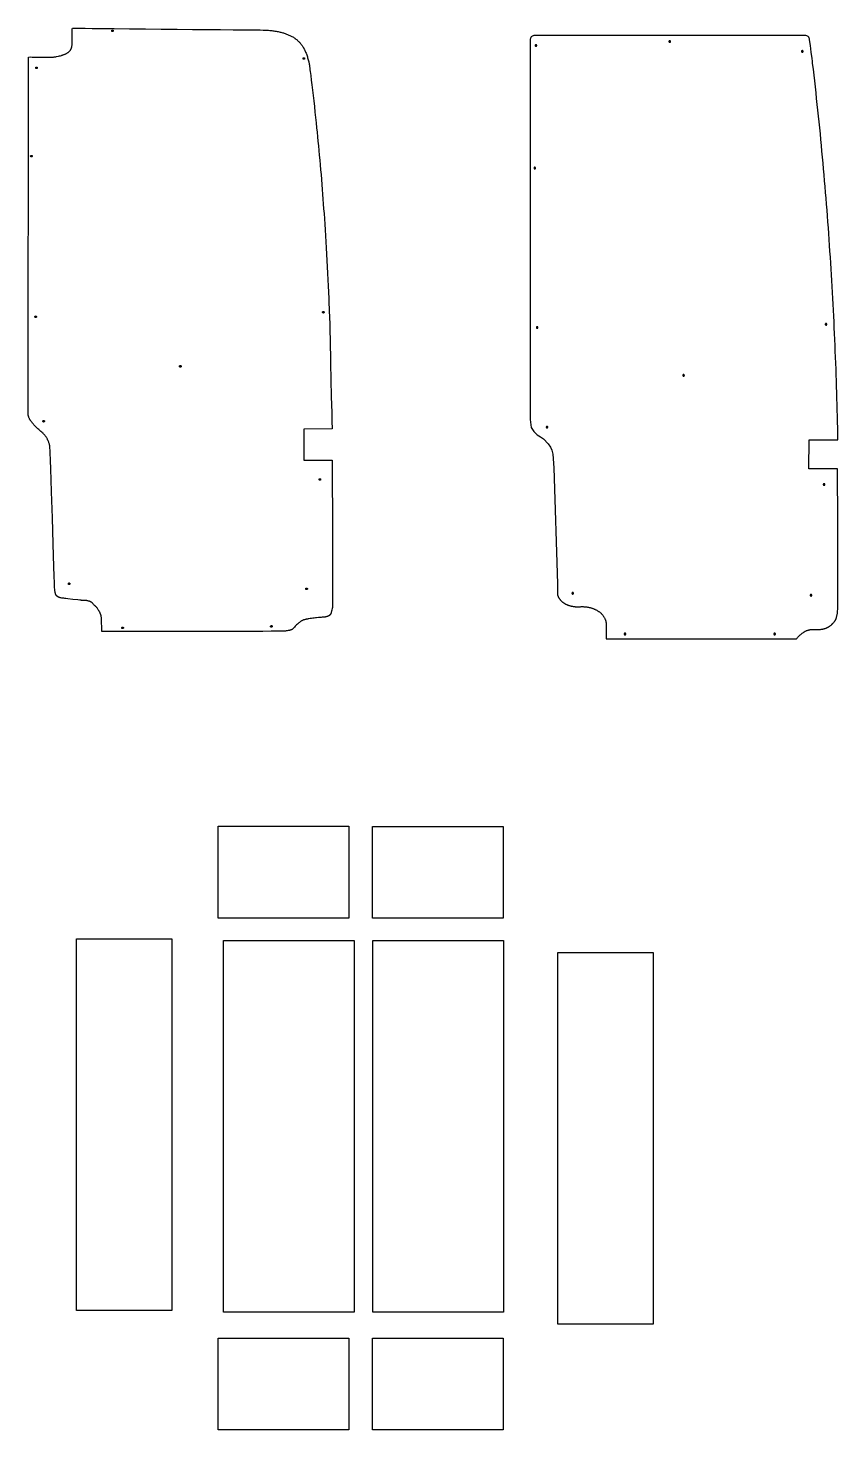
# Model space of a CAD drawing. Extents: x 0 to 5593, y -8541 to 1390.
# Drawn here: x 60 to 2106, y -4698 to -1154 of the extents above; entities that cross this region are included whole.
import ezdxf

# ---------------------------------------------------------------- set-up
doc = ezdxf.new("R2010")
doc.units = 0
doc.layers.add('Default Layer', color=1, linetype='CONTINUOUS')

msp = doc.modelspace()

# ---------------------------------------------------------------- linework, layer by layer
at = {"layer": 'Default Layer'}
for points in [[(60.8, -1227), (65.6, -1226.9), (70.5, -1227), (75.6, -1227), (80.7, -1227.1), (90.9, -1227.3), (96, -1227.4), (100.9, -1227.5), (105.7, -1227.5), (110.4, -1227.5), (112.6, -1227.5), (114.8, -1227.5), (116.9, -1227.4), (118.9, -1227.3), (120.8, -1227.3), (122.7, -1227.1), (124.5, -1227), (126.2, -1226.9), (127.7, -1226.7), (129.2, -1226.5), (130.6, -1226.2), (131.9, -1226), (136.7, -1224.8), (139.3, -1224.2), (141.8, -1223.6), (144.3, -1222.9), (145.5, -1222.6), (146.8, -1222.2), (148, -1221.8), (149.2, -1221.4), (150.5, -1220.9), (151.7, -1220.5), (152.9, -1220), (154, -1219.5), (155.2, -1219), (156.3, -1218.4), (157.4, -1217.8), (158.5, -1217.2), (159.5, -1216.5), (160.6, -1215.9), (161.5, -1215.2), (162.5, -1214.4), (163.4, -1213.6), (164.3, -1212.8), (165.2, -1211.9), (166, -1211), (166.3, -1210.5), (166.7, -1210.1), (167.1, -1209.6), (167.4, -1209.1), (167.8, -1208.5), (168.1, -1208), (168.4, -1207.5), (168.7, -1206.9), (169, -1206.3), (169.2, -1205.7), (169.5, -1205), (169.7, -1204.4), (169.9, -1203.7), (170.1, -1203), (170.3, -1202.3), (170.5, -1201.6), (170.8, -1200.1), (171.1, -1198.6), (171.3, -1197), (171.5, -1195.4), (171.6, -1193.7), (171.8, -1192), (171.8, -1190.2), (171.9, -1188.4), (171.9, -1186.6), (171.9, -1184.7), (171.9, -1182.8), (171.9, -1180.9), (171.9, -1177), (171.7, -1169.1), (171.7, -1165.2), (171.6, -1163.2), (171.7, -1161.3), (171.7, -1159.3), (171.8, -1157.4), (171.8, -1155.5), (172, -1153.7), (187.8, -1154), (204.5, -1154.2), (221.8, -1154.5), (239.9, -1154.7), (258.4, -1155), (277.4, -1155.2), (316.6, -1155.6), (356.6, -1156), (396.8, -1156.4), (436.6, -1156.7), (475.3, -1157.1), (546.7, -1157.6), (578.1, -1157.9), (605.7, -1158.1), (628.9, -1158.4), (638.6, -1158.5), (647, -1158.6), (654, -1158.7), (659.4, -1158.9), (663.2, -1159), (664.5, -1159), (665.4, -1159.1), (667.9, -1159.4), (670.6, -1159.6), (673.2, -1159.9), (675.9, -1160.3), (678.6, -1160.6), (681.3, -1161), (684, -1161.4), (686.6, -1161.8), (689.2, -1162.3), (691.8, -1162.8), (694.3, -1163.2), (696.8, -1163.8), (699.1, -1164.3), (701.4, -1164.9), (703.5, -1165.5), (704.6, -1165.8), (705.6, -1166.1), (707.5, -1166.7), (709.5, -1167.4), (711.5, -1168.1), (713.5, -1168.9), (715.5, -1169.7), (717.5, -1170.5), (719.4, -1171.4), (721.4, -1172.3), (723.3, -1173.2), (725.1, -1174.1), (727, -1175.1), (728.8, -1176.1), (730.5, -1177.1), (732.2, -1178.2), (733.8, -1179.3), (734.6, -1179.8), (735.3, -1180.4), (736.8, -1181.5), (738.3, -1182.7), (739.8, -1183.9), (741.2, -1185.2), (742.6, -1186.5), (743.9, -1187.8), (745.3, -1189.2), (746.6, -1190.5), (747.8, -1192), (749.1, -1193.4), (750.3, -1194.9), (751.4, -1196.4), (752.5, -1197.9), (753.6, -1199.4), (754.7, -1201), (755.7, -1202.6), (756.2, -1203.4), (756.6, -1204.3), (757.1, -1205.2), (757.6, -1206.1), (758.1, -1207.1), (758.6, -1208.1), (759.6, -1210.1), (760.5, -1212.3), (761.5, -1214.6), (762.4, -1216.9), (763.3, -1219.3), (764.2, -1221.7), (765, -1224.2), (765.9, -1226.7), (766.6, -1229.2), (767.4, -1231.7), (768.1, -1234.2), (768.7, -1236.6), (769.3, -1239), (769.5, -1239.6), (769.6, -1240.4), (770, -1242.4), (770.4, -1244.9), (770.9, -1247.8), (771.4, -1251.2), (771.9, -1255), (772.5, -1259.2), (773.1, -1263.8), (774.4, -1273.9), (775.8, -1285.2), (777.2, -1297.5), (778.8, -1310.5), (780.3, -1324.1), (781.9, -1338), (783.5, -1352.1), (785, -1366.1), (786.5, -1379.8), (787.9, -1393), (789.2, -1405.6), (790.4, -1417.3), (791.6, -1428.6), (792.7, -1440), (793.8, -1451.7), (794.9, -1463.5), (796, -1475.5), (797.1, -1487.6), (798.2, -1499.8), (799.3, -1512.1), (800.3, -1524.4), (801.4, -1536.7), (802.4, -1549.1), (803.3, -1561.5), (804.3, -1573.9), (805.2, -1586.2), (806.1, -1598.4), (807, -1610.5), (807.9, -1623), (808.8, -1636.1), (809.7, -1649.9), (810.6, -1664.2), (811.5, -1679), (812.4, -1694.2), (813.3, -1709.7), (814.3, -1725.5), (815.1, -1741.5), (816, -1757.6), (816.9, -1773.7), (817.7, -1789.9), (818.5, -1805.9), (819.2, -1821.8), (819.9, -1837.4), (820.5, -1852.7), (820.8, -1860.4), (821.1, -1868.4), (821.7, -1885.1), (822.2, -1902.8), (822.7, -1921.2), (823.2, -1940.4), (823.7, -1960.1), (824.2, -1980.4), (824.6, -2001), (825.5, -2043), (826.4, -2085.3), (827.3, -2127), (827.8, -2147.3), (828.2, -2167.2), (757.3, -2167.7), (757.3, -2246.2), (828.8, -2246.2), (828.8, -2270.8), (828.8, -2297.7), (828.9, -2326.2), (829, -2355.9), (829.2, -2416.9), (829.4, -2476.5), (829.5, -2504.5), (829.5, -2530.5), (829.6, -2554.2), (829.6, -2575), (829.5, -2584.1), (829.5, -2592.3), (829.5, -2599.5), (829.4, -2605.7), (829.3, -2610.8), (829.2, -2614.6), (829.2, -2616.1), (829.1, -2617.3), (829, -2618.1), (829, -2618.6), (828.4, -2621.4), (827.8, -2624.4), (827.5, -2626), (827.1, -2627.6), (826.7, -2629.1), (826.3, -2630.7), (825.8, -2632.1), (825.6, -2632.8), (825.4, -2633.5), (825.1, -2634.1), (824.8, -2634.8), (824.5, -2635.3), (824.3, -2635.9), (824, -2636.4), (823.6, -2636.9), (823.3, -2637.3), (823, -2637.7), (822.6, -2638.1), (822.3, -2638.3), (821.9, -2638.6), (821.5, -2638.8), (821.3, -2639), (821.1, -2639.2), (820.6, -2639.6), (820.1, -2639.9), (819.6, -2640.2), (819.1, -2640.5), (818.5, -2640.7), (817.9, -2641), (817.3, -2641.2), (816.7, -2641.4), (816, -2641.5), (814.8, -2641.9), (813.6, -2642.2), (812.4, -2642.5), (811.8, -2642.7), (811.1, -2642.9), (810.3, -2643), (809.5, -2643.1), (808.5, -2643.2), (807.5, -2643.3), (805.4, -2643.4), (803.1, -2643.6), (800.8, -2643.8), (798.6, -2644), (797.5, -2644.1), (796.5, -2644.2), (795.3, -2644.3), (793.6, -2644.5), (788.9, -2645), (786.1, -2645.3), (783.1, -2645.6), (779.9, -2646), (776.5, -2646.4), (773.1, -2646.8), (769.7, -2647.4), (768.1, -2647.6), (766.4, -2647.9), (764.8, -2648.2), (763.2, -2648.6), (761.7, -2648.9), (760.2, -2649.3), (758.7, -2649.6), (757.4, -2650), (756.1, -2650.4), (754.9, -2650.8), (753.8, -2651.3), (752.8, -2651.7), (751.8, -2652.2), (750.8, -2652.8), (749.8, -2653.4), (748.8, -2654.1), (747.8, -2654.8), (746.7, -2655.6), (745.7, -2656.4), (744.7, -2657.2), (743.6, -2658.1), (742.6, -2659), (741.6, -2659.9), (740.6, -2660.8), (738.6, -2662.7), (736.8, -2664.5), (735, -2666.4), (733.3, -2668.1), (730.5, -2671.1), (729.3, -2672.4), (728.3, -2673.4), (727.6, -2674.1), (727.4, -2674.3), (727.2, -2674.4), (726.5, -2674.8), (725.8, -2675.1), (725.1, -2675.4), (724.4, -2675.6), (723.7, -2675.9), (723, -2676.1), (721.5, -2676.5), (720.5, -2676.7), (719, -2677), (717.1, -2677.3), (714.9, -2677.7), (712.6, -2678), (710.2, -2678.4), (707.9, -2678.6), (706.8, -2678.7), (705.7, -2678.8), (704.4, -2678.9), (701.4, -2678.9), (690.8, -2679), (674.5, -2679), (653.3, -2679.1), (598.6, -2679.2), (531.7, -2679.3), (382.4, -2679.4), (310.3, -2679.5), (246.9, -2679.6), (246.7, -2674.3), (246.4, -2668.4), (245.9, -2656.3), (245.7, -2650.8), (245.4, -2646.1), (245.3, -2644.1), (245.2, -2642.5), (245.1, -2641.3), (245, -2640.8), (244.9, -2640.5), (244.8, -2639.9), (244.7, -2639.3), (244.3, -2638.1), (243.9, -2636.9), (243.5, -2635.8), (243, -2634.7), (242.5, -2633.6), (242, -2632.5), (241.4, -2631.4), (241.1, -2630.8), (240.7, -2630.1), (239.8, -2628.5), (238.8, -2626.7), (237.6, -2624.8), (236.4, -2623), (235.3, -2621.3), (234.4, -2619.9), (234, -2619.4), (233.7, -2618.9), (233, -2618.2), (232.4, -2617.5), (231.7, -2616.9), (231, -2616.2), (229.6, -2615), (228.9, -2614.3), (228.2, -2613.7), (227.8, -2613.3), (227.5, -2612.9), (226.6, -2611.9), (225.8, -2610.9), (224.8, -2609.7), (223.8, -2608.6), (223.2, -2608), (222.7, -2607.4), (222.1, -2606.9), (221.5, -2606.4), (221, -2606), (220.4, -2605.6), (219.8, -2605.2), (219.2, -2604.9), (218.5, -2604.5), (217.9, -2604.2), (217.3, -2603.9), (216.6, -2603.7), (215.9, -2603.4), (215.3, -2603.2), (214.6, -2602.9), (213.9, -2602.7), (212.5, -2602.4), (211.1, -2602), (209.7, -2601.7), (209, -2601.6), (208.2, -2601.5), (207.4, -2601.4), (206.4, -2601.3), (204.5, -2601.1), (202.4, -2601), (198, -2600.9), (195.9, -2600.7), (194.9, -2600.7), (193.9, -2600.6), (190.8, -2600.3), (185.8, -2599.7), (173, -2598.3), (160.3, -2596.8), (155.6, -2596.2), (152.7, -2595.8), (150.9, -2595.6), (149, -2595.3), (147.1, -2595.1), (145.2, -2594.9), (143.3, -2594.6), (142.5, -2594.4), (141.6, -2594.3), (140.9, -2594.1), (140.1, -2593.9), (139.5, -2593.7), (138.9, -2593.4), (137.7, -2592.9), (136.6, -2592.4), (136.1, -2592.1), (135.6, -2591.8), (135, -2591.4), (134.5, -2591.1), (134, -2590.7), (133.5, -2590.4), (133.1, -2590), (132.6, -2589.5), (132.2, -2589.1), (131.8, -2588.7), (131.4, -2588.2), (131, -2587.7), (130.9, -2587.4), (130.7, -2587.1), (130.4, -2586.5), (130.1, -2585.8), (129.8, -2585), (129.6, -2584.2), (129.3, -2583.3), (129.1, -2582.4), (128.9, -2581.5), (128.7, -2580.5), (128.5, -2579.5), (128.1, -2577.5), (127.8, -2575.6), (127.6, -2573.7), (127.5, -2573.2), (127.5, -2572.3), (127.3, -2568.9), (126.9, -2557), (126.3, -2538.9), (125.5, -2515.7), (123.6, -2458.1), (121.5, -2392.4), (119.3, -2326.6), (118.4, -2296.3), (117.4, -2269), (116.7, -2245.9), (116, -2227.8), (115.8, -2221), (115.5, -2215.8), (115.4, -2212.5), (115.3, -2211.5), (115.3, -2211), (115.1, -2210.2), (114.9, -2209.3), (114.7, -2208.4), (114.5, -2207.5), (114.3, -2206.6), (114, -2205.7), (113.5, -2203.9), (112.9, -2202.1), (112.3, -2200.5), (111.7, -2198.9), (111, -2197.4), (110.7, -2196.7), (110.4, -2195.9), (109.6, -2194.5), (108.9, -2193), (108, -2191.6), (107.2, -2190.2), (106.4, -2188.9), (105.6, -2187.7), (104.8, -2186.5), (104, -2185.4), (103.3, -2184.4), (102.5, -2183.4), (101.6, -2182.3), (100.8, -2181.3), (99.9, -2180.3), (99, -2179.4), (98.1, -2178.4), (97.6, -2177.9), (96.9, -2177.2), (94.9, -2175.5), (92.6, -2173.5), (90, -2171.3), (87.3, -2169), (84.8, -2166.8), (83.6, -2165.8), (82.6, -2164.8), (81.6, -2164), (80.9, -2163.2), (79.4, -2161.7), (78, -2160.2), (76.5, -2158.6), (75, -2157), (73.7, -2155.4), (72.4, -2153.9), (71.3, -2152.5), (70.4, -2151.4), (68.7, -2149.2), (67.8, -2148.2), (67, -2147.1), (66.2, -2146), (65.5, -2144.8), (65.1, -2144.3), (64.7, -2143.7), (64.4, -2143.1), (64.1, -2142.5), (63.5, -2141.2), (62.9, -2139.9), (62.3, -2138.5), (61.7, -2137.1), (61.2, -2135.7), (61, -2134.9), (60.8, -2134.2), (60.6, -2133.4), (60.4, -2132.7), (60.2, -2131.9), (60.1, -2131.2), (60.8, -1227)], [(271.3, -1160.7), (271.3, -1160.5), (271.4, -1160.3), (271.4, -1160.1), (271.5, -1159.9), (271.6, -1159.7), (271.7, -1159.6), (271.8, -1159.4), (271.9, -1159.3), (272.1, -1159.1), (272.2, -1159), (272.4, -1158.9), (272.6, -1158.8), (272.7, -1158.8), (272.9, -1158.7), (273.1, -1158.7), (273.3, -1158.7), (273.5, -1158.7), (273.7, -1158.7), (273.9, -1158.8), (274.1, -1158.8), (274.3, -1158.9), (274.5, -1159), (274.6, -1159.1), (274.7, -1159.3), (274.9, -1159.4), (275, -1159.6), (275.1, -1159.7), (275.2, -1159.9), (275.2, -1160.1), (275.3, -1160.3), (275.3, -1160.5), (275.3, -1160.7), (275.3, -1160.9), (275.3, -1161.1), (275.2, -1161.3), (275.2, -1161.5), (275.1, -1161.6), (275, -1161.8), (274.9, -1162), (274.7, -1162.1), (274.6, -1162.2), (274.5, -1162.3), (274.3, -1162.4), (274.1, -1162.5), (273.9, -1162.6), (273.7, -1162.6), (273.5, -1162.7), (273.3, -1162.7), (273.1, -1162.7), (272.9, -1162.6), (272.7, -1162.6), (272.6, -1162.5), (272.4, -1162.4), (272.2, -1162.3), (272.1, -1162.2), (271.9, -1162.1), (271.8, -1162), (271.7, -1161.8), (271.6, -1161.6), (271.5, -1161.5), (271.4, -1161.3), (271.4, -1161.1), (271.3, -1160.9), (271.3, -1160.7)], [(1341.4, -1197.8), (1341.4, -1198), (1341.5, -1198.2), (1341.5, -1198.4), (1341.6, -1198.6), (1341.7, -1198.8), (1341.8, -1198.9), (1341.9, -1199.1), (1342, -1199.2), (1342.2, -1199.3), (1342.3, -1199.5), (1342.5, -1199.6), (1342.7, -1199.6), (1342.8, -1199.7), (1343, -1199.8), (1343.2, -1199.8), (1343.4, -1199.8), (1343.6, -1199.8), (1343.8, -1199.8), (1344, -1199.7), (1344.2, -1199.6), (1344.4, -1199.6), (1344.6, -1199.5), (1344.7, -1199.3), (1344.9, -1199.2), (1345, -1199.1), (1345.1, -1198.9), (1345.2, -1198.8), (1345.3, -1198.6), (1345.3, -1198.4), (1345.4, -1198.2), (1345.4, -1198), (1345.4, -1197.8), (1345.4, -1197.6), (1345.4, -1197.4), (1345.3, -1197.2), (1345.3, -1197), (1345.2, -1196.9), (1345.1, -1196.7), (1345, -1196.5), (1344.9, -1196.4), (1344.7, -1196.3), (1344.6, -1196.1), (1344.4, -1196), (1344.2, -1196), (1344, -1195.9), (1343.8, -1195.8), (1343.6, -1195.8), (1343.4, -1195.8), (1343.2, -1195.8), (1343, -1195.8), (1342.8, -1195.9), (1342.7, -1196), (1342.5, -1196), (1342.3, -1196.1), (1342.2, -1196.3), (1342, -1196.4), (1341.9, -1196.5), (1341.8, -1196.7), (1341.7, -1196.9), (1341.6, -1197), (1341.5, -1197.2), (1341.5, -1197.4), (1341.4, -1197.6), (1341.4, -1197.8)], [(1679.4, -1187.8), (1679.4, -1188), (1679.5, -1188.2), (1679.5, -1188.4), (1679.6, -1188.6), (1679.7, -1188.8), (1679.8, -1188.9), (1679.9, -1189.1), (1680, -1189.2), (1680.2, -1189.3), (1680.3, -1189.5), (1680.5, -1189.6), (1680.7, -1189.6), (1680.8, -1189.7), (1681, -1189.8), (1681.2, -1189.8), (1681.4, -1189.8), (1681.6, -1189.8), (1681.8, -1189.8), (1682, -1189.7), (1682.2, -1189.6), (1682.4, -1189.6), (1682.6, -1189.5), (1682.7, -1189.3), (1682.9, -1189.2), (1683, -1189.1), (1683.1, -1188.9), (1683.2, -1188.8), (1683.3, -1188.6), (1683.3, -1188.4), (1683.4, -1188.2), (1683.4, -1188), (1683.4, -1187.8), (1683.4, -1187.6), (1683.4, -1187.4), (1683.3, -1187.2), (1683.3, -1187), (1683.2, -1186.9), (1683.1, -1186.7), (1683, -1186.5), (1682.9, -1186.4), (1682.7, -1186.3), (1682.6, -1186.1), (1682.4, -1186), (1682.2, -1186), (1682, -1185.9), (1681.8, -1185.8), (1681.6, -1185.8), (1681.4, -1185.8), (1681.2, -1185.8), (1681, -1185.8), (1680.8, -1185.9), (1680.7, -1186), (1680.5, -1186), (1680.3, -1186.1), (1680.2, -1186.3), (1680, -1186.4), (1679.9, -1186.5), (1679.8, -1186.7), (1679.7, -1186.9), (1679.6, -1187), (1679.5, -1187.2), (1679.5, -1187.4), (1679.4, -1187.6), (1679.4, -1187.8)], [(754.9, -1230.8), (754.9, -1230.6), (754.9, -1230.4), (755, -1230.2), (755, -1230), (755.1, -1229.8), (755.2, -1229.7), (755.3, -1229.5), (755.4, -1229.4), (755.6, -1229.2), (755.7, -1229.1), (755.9, -1229), (756.1, -1228.9), (756.3, -1228.9), (756.5, -1228.8), (756.7, -1228.8), (756.9, -1228.8), (757.1, -1228.8), (757.3, -1228.8), (757.5, -1228.9), (757.6, -1228.9), (757.8, -1229), (758, -1229.1), (758.1, -1229.2), (758.3, -1229.4), (758.4, -1229.5), (758.5, -1229.7), (758.6, -1229.8), (758.7, -1230), (758.8, -1230.2), (758.8, -1230.4), (758.9, -1230.6), (758.9, -1230.8), (758.9, -1231), (758.8, -1231.2), (758.8, -1231.4), (758.7, -1231.6), (758.6, -1231.7), (758.5, -1231.9), (758.4, -1232.1), (758.3, -1232.2), (758.1, -1232.3), (758, -1232.4), (757.8, -1232.5), (757.6, -1232.6), (757.5, -1232.7), (757.3, -1232.7), (757.1, -1232.8), (756.9, -1232.8), (756.7, -1232.8), (756.5, -1232.7), (756.3, -1232.7), (756.1, -1232.6), (755.9, -1232.5), (755.7, -1232.4), (755.6, -1232.3), (755.4, -1232.2), (755.3, -1232.1), (755.2, -1231.9), (755.1, -1231.7), (755, -1231.6), (755, -1231.4), (754.9, -1231.2), (754.9, -1231), (754.9, -1230.8)], [(2014.4, -1212.8), (2014.4, -1213), (2014.5, -1213.2), (2014.5, -1213.4), (2014.6, -1213.6), (2014.7, -1213.8), (2014.8, -1213.9), (2014.9, -1214.1), (2015, -1214.2), (2015.2, -1214.3), (2015.3, -1214.5), (2015.5, -1214.6), (2015.7, -1214.6), (2015.8, -1214.7), (2016, -1214.8), (2016.2, -1214.8), (2016.4, -1214.8), (2016.6, -1214.8), (2016.8, -1214.8), (2017, -1214.7), (2017.2, -1214.6), (2017.4, -1214.6), (2017.6, -1214.5), (2017.7, -1214.3), (2017.9, -1214.2), (2018, -1214.1), (2018.1, -1213.9), (2018.2, -1213.8), (2018.3, -1213.6), (2018.3, -1213.4), (2018.4, -1213.2), (2018.4, -1213), (2018.4, -1212.8), (2018.4, -1212.6), (2018.4, -1212.4), (2018.3, -1212.2), (2018.3, -1212), (2018.2, -1211.9), (2018.1, -1211.7), (2018, -1211.5), (2017.9, -1211.4), (2017.7, -1211.3), (2017.6, -1211.1), (2017.4, -1211), (2017.2, -1211), (2017, -1210.9), (2016.8, -1210.8), (2016.6, -1210.8), (2016.4, -1210.8), (2016.2, -1210.8), (2016, -1210.8), (2015.8, -1210.9), (2015.7, -1211), (2015.5, -1211), (2015.3, -1211.1), (2015.2, -1211.3), (2015, -1211.4), (2014.9, -1211.5), (2014.8, -1211.7), (2014.7, -1211.9), (2014.6, -1212), (2014.5, -1212.2), (2014.5, -1212.4), (2014.4, -1212.6), (2014.4, -1212.8)], [(79.5, -1254.2), (79.5, -1254), (79.6, -1253.8), (79.6, -1253.6), (79.7, -1253.4), (79.8, -1253.3), (79.9, -1253.1), (80, -1252.9), (80.1, -1252.8), (80.2, -1252.7), (80.4, -1252.6), (80.6, -1252.5), (80.7, -1252.4), (80.9, -1252.3), (81.1, -1252.3), (81.3, -1252.2), (81.5, -1252.2), (81.7, -1252.2), (81.9, -1252.3), (82.1, -1252.3), (82.3, -1252.4), (82.5, -1252.5), (82.6, -1252.6), (82.8, -1252.7), (82.9, -1252.8), (83.1, -1252.9), (83.2, -1253.1), (83.3, -1253.3), (83.4, -1253.4), (83.4, -1253.6), (83.5, -1253.8), (83.5, -1254), (83.5, -1254.2), (83.5, -1254.4), (83.5, -1254.6), (83.4, -1254.8), (83.4, -1255), (83.3, -1255.2), (83.2, -1255.3), (83.1, -1255.5), (82.9, -1255.6), (82.8, -1255.8), (82.6, -1255.9), (82.5, -1256), (82.3, -1256.1), (82.1, -1256.1), (81.9, -1256.2), (81.7, -1256.2), (81.5, -1256.2), (81.3, -1256.2), (81.1, -1256.2), (80.9, -1256.1), (80.7, -1256.1), (80.6, -1256), (80.4, -1255.9), (80.2, -1255.8), (80.1, -1255.6), (80, -1255.5), (79.9, -1255.3), (79.8, -1255.2), (79.7, -1255), (79.6, -1254.8), (79.6, -1254.6), (79.5, -1254.4), (79.5, -1254.2)], [(66.6, -1477.6), (66.6, -1477.4), (66.6, -1477.2), (66.7, -1477), (66.7, -1476.8), (66.8, -1476.7), (66.9, -1476.5), (67, -1476.3), (67.2, -1476.2), (67.3, -1476.1), (67.5, -1476), (67.6, -1475.9), (67.8, -1475.8), (68, -1475.7), (68.2, -1475.7), (68.4, -1475.6), (68.6, -1475.6), (68.8, -1475.6), (69, -1475.7), (69.2, -1475.7), (69.4, -1475.8), (69.5, -1475.9), (69.7, -1476), (69.8, -1476.1), (70, -1476.2), (70.1, -1476.3), (70.2, -1476.5), (70.3, -1476.7), (70.4, -1476.8), (70.5, -1477), (70.5, -1477.2), (70.6, -1477.4), (70.6, -1477.6), (70.6, -1477.8), (70.5, -1478), (70.5, -1478.2), (70.4, -1478.4), (70.3, -1478.6), (70.2, -1478.7), (70.1, -1478.9), (70, -1479), (69.8, -1479.2), (69.7, -1479.3), (69.5, -1479.4), (69.4, -1479.5), (69.2, -1479.5), (69, -1479.6), (68.8, -1479.6), (68.6, -1479.6), (68.4, -1479.6), (68.2, -1479.6), (68, -1479.5), (67.8, -1479.5), (67.6, -1479.4), (67.5, -1479.3), (67.3, -1479.2), (67.2, -1479), (67, -1478.9), (66.9, -1478.7), (66.8, -1478.6), (66.7, -1478.4), (66.7, -1478.2), (66.6, -1478), (66.6, -1477.8), (66.6, -1477.6)], [(1338.4, -1507.8), (1338.4, -1508), (1338.5, -1508.2), (1338.5, -1508.4), (1338.6, -1508.6), (1338.7, -1508.8), (1338.8, -1508.9), (1338.9, -1509.1), (1339, -1509.2), (1339.2, -1509.3), (1339.3, -1509.5), (1339.5, -1509.6), (1339.7, -1509.6), (1339.8, -1509.7), (1340, -1509.8), (1340.2, -1509.8), (1340.4, -1509.8), (1340.6, -1509.8), (1340.8, -1509.8), (1341, -1509.7), (1341.2, -1509.6), (1341.4, -1509.6), (1341.6, -1509.5), (1341.7, -1509.3), (1341.9, -1509.2), (1342, -1509.1), (1342.1, -1508.9), (1342.2, -1508.8), (1342.3, -1508.6), (1342.3, -1508.4), (1342.4, -1508.2), (1342.4, -1508), (1342.4, -1507.8), (1342.4, -1507.6), (1342.4, -1507.4), (1342.3, -1507.2), (1342.3, -1507), (1342.2, -1506.9), (1342.1, -1506.7), (1342, -1506.5), (1341.9, -1506.4), (1341.7, -1506.3), (1341.6, -1506.1), (1341.4, -1506), (1341.2, -1506), (1341, -1505.9), (1340.8, -1505.8), (1340.6, -1505.8), (1340.4, -1505.8), (1340.2, -1505.8), (1340, -1505.8), (1339.8, -1505.9), (1339.7, -1506), (1339.5, -1506), (1339.3, -1506.1), (1339.2, -1506.3), (1339, -1506.4), (1338.9, -1506.5), (1338.8, -1506.7), (1338.7, -1506.9), (1338.6, -1507), (1338.5, -1507.2), (1338.5, -1507.4), (1338.4, -1507.6), (1338.4, -1507.8)], [(804.1, -1872.2), (804.1, -1872), (804.2, -1871.8), (804.2, -1871.6), (804.3, -1871.5), (804.4, -1871.3), (804.5, -1871.1), (804.6, -1871), (804.7, -1870.8), (804.8, -1870.7), (805, -1870.6), (805.2, -1870.5), (805.3, -1870.4), (805.5, -1870.3), (805.7, -1870.3), (805.9, -1870.2), (806.1, -1870.2), (806.3, -1870.2), (806.5, -1870.3), (806.7, -1870.3), (806.9, -1870.4), (807.1, -1870.5), (807.2, -1870.6), (807.4, -1870.7), (807.5, -1870.8), (807.7, -1871), (807.8, -1871.1), (807.9, -1871.3), (808, -1871.5), (808, -1871.6), (808.1, -1871.8), (808.1, -1872), (808.1, -1872.2), (808.1, -1872.4), (808.1, -1872.6), (808, -1872.8), (808, -1873), (807.9, -1873.2), (807.8, -1873.3), (807.7, -1873.5), (807.5, -1873.6), (807.4, -1873.8), (807.2, -1873.9), (807.1, -1874), (806.9, -1874.1), (806.7, -1874.1), (806.5, -1874.2), (806.3, -1874.2), (806.1, -1874.2), (805.9, -1874.2), (805.7, -1874.2), (805.5, -1874.1), (805.3, -1874.1), (805.2, -1874), (805, -1873.9), (804.8, -1873.8), (804.7, -1873.6), (804.6, -1873.5), (804.5, -1873.3), (804.4, -1873.2), (804.3, -1873), (804.2, -1872.8), (804.2, -1872.6), (804.1, -1872.4), (804.1, -1872.2)], [(77.4, -1883.7), (77.4, -1883.5), (77.4, -1883.3), (77.4, -1883.2), (77.5, -1883), (77.6, -1882.8), (77.7, -1882.6), (77.8, -1882.5), (77.9, -1882.3), (78.1, -1882.2), (78.2, -1882.1), (78.4, -1882), (78.6, -1881.9), (78.8, -1881.8), (79, -1881.8), (79.2, -1881.8), (79.4, -1881.7), (79.6, -1881.8), (79.8, -1881.8), (80, -1881.8), (80.1, -1881.9), (80.3, -1882), (80.5, -1882.1), (80.6, -1882.2), (80.8, -1882.3), (80.9, -1882.5), (81, -1882.6), (81.1, -1882.8), (81.2, -1883), (81.3, -1883.2), (81.3, -1883.3), (81.3, -1883.5), (81.4, -1883.7), (81.3, -1884), (81.3, -1884.1), (81.3, -1884.3), (81.2, -1884.5), (81.1, -1884.7), (81, -1884.9), (80.9, -1885), (80.8, -1885.2), (80.6, -1885.3), (80.5, -1885.4), (80.3, -1885.5), (80.1, -1885.6), (80, -1885.7), (79.8, -1885.7), (79.6, -1885.7), (79.4, -1885.7), (79.2, -1885.7), (79, -1885.7), (78.8, -1885.7), (78.6, -1885.6), (78.4, -1885.5), (78.2, -1885.4), (78.1, -1885.3), (77.9, -1885.2), (77.8, -1885), (77.7, -1884.9), (77.6, -1884.7), (77.5, -1884.5), (77.4, -1884.3), (77.4, -1884.1), (77.4, -1884), (77.4, -1883.7)], [(1344.4, -1910.8), (1344.4, -1911), (1344.5, -1911.2), (1344.5, -1911.4), (1344.6, -1911.6), (1344.7, -1911.8), (1344.8, -1911.9), (1344.9, -1912.1), (1345, -1912.2), (1345.2, -1912.3), (1345.3, -1912.5), (1345.5, -1912.6), (1345.7, -1912.6), (1345.8, -1912.7), (1346, -1912.8), (1346.2, -1912.8), (1346.4, -1912.8), (1346.6, -1912.8), (1346.8, -1912.8), (1347, -1912.7), (1347.2, -1912.6), (1347.4, -1912.6), (1347.6, -1912.5), (1347.7, -1912.3), (1347.9, -1912.2), (1348, -1912.1), (1348.1, -1911.9), (1348.2, -1911.8), (1348.3, -1911.6), (1348.3, -1911.4), (1348.4, -1911.2), (1348.4, -1911), (1348.4, -1910.8), (1348.4, -1910.6), (1348.4, -1910.4), (1348.3, -1910.2), (1348.3, -1910), (1348.2, -1909.9), (1348.1, -1909.7), (1348, -1909.5), (1347.9, -1909.4), (1347.7, -1909.3), (1347.6, -1909.1), (1347.4, -1909), (1347.2, -1909), (1347, -1908.9), (1346.8, -1908.8), (1346.6, -1908.8), (1346.4, -1908.8), (1346.2, -1908.8), (1346, -1908.8), (1345.8, -1908.9), (1345.7, -1909), (1345.5, -1909), (1345.3, -1909.1), (1345.2, -1909.3), (1345, -1909.4), (1344.9, -1909.5), (1344.8, -1909.7), (1344.7, -1909.9), (1344.6, -1910), (1344.5, -1910.2), (1344.5, -1910.4), (1344.4, -1910.6), (1344.4, -1910.8)], [(2074.4, -1902.8), (2074.4, -1903), (2074.5, -1903.2), (2074.5, -1903.4), (2074.6, -1903.6), (2074.7, -1903.8), (2074.8, -1903.9), (2074.9, -1904.1), (2075, -1904.2), (2075.2, -1904.3), (2075.3, -1904.5), (2075.5, -1904.6), (2075.7, -1904.6), (2075.8, -1904.7), (2076, -1904.8), (2076.2, -1904.8), (2076.4, -1904.8), (2076.6, -1904.8), (2076.8, -1904.8), (2077, -1904.7), (2077.2, -1904.6), (2077.4, -1904.6), (2077.6, -1904.5), (2077.7, -1904.3), (2077.9, -1904.2), (2078, -1904.1), (2078.1, -1903.9), (2078.2, -1903.8), (2078.3, -1903.6), (2078.3, -1903.4), (2078.4, -1903.2), (2078.4, -1903), (2078.4, -1902.8), (2078.4, -1902.6), (2078.4, -1902.4), (2078.3, -1902.2), (2078.3, -1902), (2078.2, -1901.9), (2078.1, -1901.7), (2078, -1901.5), (2077.9, -1901.4), (2077.7, -1901.3), (2077.6, -1901.1), (2077.4, -1901), (2077.2, -1901), (2077, -1900.9), (2076.8, -1900.8), (2076.6, -1900.8), (2076.4, -1900.8), (2076.2, -1900.8), (2076, -1900.8), (2075.8, -1900.9), (2075.7, -1901), (2075.5, -1901), (2075.3, -1901.1), (2075.2, -1901.3), (2075, -1901.4), (2074.9, -1901.5), (2074.8, -1901.7), (2074.7, -1901.9), (2074.6, -1902), (2074.5, -1902.2), (2074.5, -1902.4), (2074.4, -1902.6), (2074.4, -1902.8)], [(442.8, -2009.1), (442.8, -2008.9), (442.9, -2008.7), (442.9, -2008.5), (443, -2008.3), (443.1, -2008.1), (443.2, -2008), (443.3, -2007.8), (443.4, -2007.7), (443.5, -2007.5), (443.7, -2007.4), (443.9, -2007.3), (444, -2007.2), (444.2, -2007.2), (444.4, -2007.1), (444.6, -2007.1), (444.8, -2007.1), (445, -2007.1), (445.2, -2007.1), (445.4, -2007.2), (445.6, -2007.2), (445.8, -2007.3), (445.9, -2007.4), (446.1, -2007.5), (446.2, -2007.7), (446.4, -2007.8), (446.5, -2008), (446.6, -2008.1), (446.7, -2008.3), (446.7, -2008.5), (446.8, -2008.7), (446.8, -2008.9), (446.8, -2009.1), (446.8, -2009.3), (446.8, -2009.5), (446.7, -2009.7), (446.7, -2009.9), (446.6, -2010), (446.5, -2010.2), (446.4, -2010.3), (446.2, -2010.5), (446.1, -2010.6), (445.9, -2010.7), (445.8, -2010.8), (445.6, -2010.9), (445.4, -2011), (445.2, -2011), (445, -2011.1), (444.8, -2011.1), (444.6, -2011.1), (444.4, -2011), (444.2, -2011), (444, -2010.9), (443.9, -2010.8), (443.7, -2010.7), (443.5, -2010.6), (443.4, -2010.5), (443.3, -2010.3), (443.2, -2010.2), (443.1, -2010), (443, -2009.9), (442.9, -2009.7), (442.9, -2009.5), (442.8, -2009.3), (442.8, -2009.1)], [(1714.4, -2031.8), (1714.4, -2032), (1714.5, -2032.2), (1714.5, -2032.4), (1714.6, -2032.6), (1714.7, -2032.8), (1714.8, -2032.9), (1714.9, -2033.1), (1715, -2033.2), (1715.2, -2033.3), (1715.3, -2033.5), (1715.5, -2033.6), (1715.7, -2033.6), (1715.8, -2033.7), (1716, -2033.8), (1716.2, -2033.8), (1716.4, -2033.8), (1716.6, -2033.8), (1716.8, -2033.8), (1717, -2033.7), (1717.2, -2033.6), (1717.4, -2033.6), (1717.6, -2033.5), (1717.7, -2033.3), (1717.9, -2033.2), (1718, -2033.1), (1718.1, -2032.9), (1718.2, -2032.8), (1718.3, -2032.6), (1718.3, -2032.4), (1718.4, -2032.2), (1718.4, -2032), (1718.4, -2031.8), (1718.4, -2031.6), (1718.4, -2031.4), (1718.3, -2031.2), (1718.3, -2031), (1718.2, -2030.9), (1718.1, -2030.7), (1718, -2030.5), (1717.9, -2030.4), (1717.7, -2030.3), (1717.6, -2030.1), (1717.4, -2030), (1717.2, -2030), (1717, -2029.9), (1716.8, -2029.8), (1716.6, -2029.8), (1716.4, -2029.8), (1716.2, -2029.8), (1716, -2029.8), (1715.8, -2029.9), (1715.7, -2030), (1715.5, -2030), (1715.3, -2030.1), (1715.2, -2030.3), (1715, -2030.4), (1714.9, -2030.5), (1714.8, -2030.7), (1714.7, -2030.9), (1714.6, -2031), (1714.5, -2031.2), (1714.5, -2031.4), (1714.4, -2031.6), (1714.4, -2031.8)], [(97.7, -2147.8), (97.7, -2147.6), (97.7, -2147.4), (97.8, -2147.2), (97.9, -2147), (97.9, -2146.9), (98, -2146.7), (98.2, -2146.6), (98.3, -2146.4), (98.4, -2146.3), (98.6, -2146.2), (98.7, -2146.1), (98.9, -2146), (99.1, -2145.9), (99.3, -2145.9), (99.5, -2145.8), (99.7, -2145.8), (99.9, -2145.8), (100.1, -2145.9), (100.3, -2145.9), (100.5, -2146), (100.6, -2146.1), (100.8, -2146.2), (101, -2146.3), (101.1, -2146.4), (101.2, -2146.6), (101.4, -2146.7), (101.5, -2146.9), (101.5, -2147), (101.6, -2147.2), (101.7, -2147.4), (101.7, -2147.6), (101.7, -2147.8), (101.7, -2148), (101.7, -2148.2), (101.6, -2148.4), (101.5, -2148.6), (101.5, -2148.8), (101.4, -2148.9), (101.2, -2149.1), (101.1, -2149.2), (101, -2149.4), (100.8, -2149.5), (100.6, -2149.6), (100.5, -2149.7), (100.3, -2149.7), (100.1, -2149.8), (99.9, -2149.8), (99.7, -2149.8), (99.5, -2149.8), (99.3, -2149.8), (99.1, -2149.7), (98.9, -2149.7), (98.7, -2149.6), (98.6, -2149.5), (98.4, -2149.4), (98.3, -2149.2), (98.2, -2149.1), (98, -2148.9), (97.9, -2148.8), (97.9, -2148.6), (97.8, -2148.4), (97.7, -2148.2), (97.7, -2148), (97.7, -2147.8)], [(1369.4, -2162.8), (1369.4, -2163), (1369.5, -2163.2), (1369.5, -2163.4), (1369.6, -2163.6), (1369.7, -2163.8), (1369.8, -2163.9), (1369.9, -2164.1), (1370, -2164.2), (1370.2, -2164.3), (1370.3, -2164.5), (1370.5, -2164.6), (1370.7, -2164.6), (1370.8, -2164.7), (1371, -2164.8), (1371.2, -2164.8), (1371.4, -2164.8), (1371.6, -2164.8), (1371.8, -2164.8), (1372, -2164.7), (1372.2, -2164.6), (1372.4, -2164.6), (1372.6, -2164.5), (1372.7, -2164.3), (1372.9, -2164.2), (1373, -2164.1), (1373.1, -2163.9), (1373.2, -2163.8), (1373.3, -2163.6), (1373.3, -2163.4), (1373.4, -2163.2), (1373.4, -2163), (1373.4, -2162.8), (1373.4, -2162.6), (1373.4, -2162.4), (1373.3, -2162.2), (1373.3, -2162), (1373.2, -2161.9), (1373.1, -2161.7), (1373, -2161.5), (1372.9, -2161.4), (1372.7, -2161.3), (1372.6, -2161.1), (1372.4, -2161), (1372.2, -2161), (1372, -2160.9), (1371.8, -2160.8), (1371.6, -2160.8), (1371.4, -2160.8), (1371.2, -2160.8), (1371, -2160.8), (1370.8, -2160.9), (1370.7, -2161), (1370.5, -2161), (1370.3, -2161.1), (1370.2, -2161.3), (1370, -2161.4), (1369.9, -2161.5), (1369.8, -2161.7), (1369.7, -2161.9), (1369.6, -2162), (1369.5, -2162.2), (1369.5, -2162.4), (1369.4, -2162.6), (1369.4, -2162.8)], [(795.4, -2295), (795.4, -2294.8), (795.4, -2294.6), (795.5, -2294.4), (795.6, -2294.2), (795.6, -2294.1), (795.7, -2293.9), (795.9, -2293.7), (796, -2293.6), (796.1, -2293.5), (796.3, -2293.4), (796.4, -2293.3), (796.6, -2293.2), (796.8, -2293.1), (797, -2293.1), (797.2, -2293), (797.4, -2293), (797.6, -2293), (797.8, -2293.1), (798, -2293.1), (798.2, -2293.2), (798.4, -2293.3), (798.5, -2293.4), (798.7, -2293.5), (798.8, -2293.6), (798.9, -2293.7), (799.1, -2293.9), (799.2, -2294.1), (799.2, -2294.2), (799.3, -2294.4), (799.4, -2294.6), (799.4, -2294.8), (799.4, -2295), (799.4, -2295.2), (799.4, -2295.4), (799.3, -2295.6), (799.2, -2295.8), (799.2, -2296), (799.1, -2296.1), (798.9, -2296.3), (798.8, -2296.4), (798.7, -2296.6), (798.5, -2296.7), (798.4, -2296.8), (798.2, -2296.9), (798, -2296.9), (797.8, -2297), (797.6, -2297), (797.4, -2297), (797.2, -2297), (797, -2297), (796.8, -2296.9), (796.6, -2296.9), (796.4, -2296.8), (796.3, -2296.7), (796.1, -2296.6), (796, -2296.4), (795.9, -2296.3), (795.7, -2296.1), (795.6, -2296), (795.6, -2295.8), (795.5, -2295.6), (795.4, -2295.4), (795.4, -2295.2), (795.4, -2295)], [(2069.4, -2307.8), (2069.4, -2308), (2069.5, -2308.2), (2069.5, -2308.4), (2069.6, -2308.6), (2069.7, -2308.8), (2069.8, -2308.9), (2069.9, -2309.1), (2070, -2309.2), (2070.2, -2309.3), (2070.3, -2309.5), (2070.5, -2309.6), (2070.7, -2309.6), (2070.8, -2309.7), (2071, -2309.8), (2071.2, -2309.8), (2071.4, -2309.8), (2071.6, -2309.8), (2071.8, -2309.8), (2072, -2309.7), (2072.2, -2309.6), (2072.4, -2309.6), (2072.6, -2309.5), (2072.7, -2309.3), (2072.9, -2309.2), (2073, -2309.1), (2073.1, -2308.9), (2073.2, -2308.8), (2073.3, -2308.6), (2073.3, -2308.4), (2073.4, -2308.2), (2073.4, -2308), (2073.4, -2307.8), (2073.4, -2307.6), (2073.4, -2307.4), (2073.3, -2307.2), (2073.3, -2307), (2073.2, -2306.9), (2073.1, -2306.7), (2073, -2306.5), (2072.9, -2306.4), (2072.7, -2306.3), (2072.6, -2306.1), (2072.4, -2306), (2072.2, -2306), (2072, -2305.9), (2071.8, -2305.8), (2071.6, -2305.8), (2071.4, -2305.8), (2071.2, -2305.8), (2071, -2305.8), (2070.8, -2305.9), (2070.7, -2306), (2070.5, -2306), (2070.3, -2306.1), (2070.2, -2306.3), (2070, -2306.4), (2069.9, -2306.5), (2069.8, -2306.7), (2069.7, -2306.9), (2069.6, -2307), (2069.5, -2307.2), (2069.5, -2307.4), (2069.4, -2307.6), (2069.4, -2307.8)], [(161.9, -2558.8), (161.9, -2558.6), (162, -2558.4), (162, -2558.2), (162.1, -2558), (162.2, -2557.8), (162.3, -2557.7), (162.4, -2557.5), (162.5, -2557.4), (162.7, -2557.2), (162.8, -2557.1), (163, -2557), (163.2, -2556.9), (163.3, -2556.9), (163.5, -2556.8), (163.7, -2556.8), (163.9, -2556.8), (164.1, -2556.8), (164.3, -2556.8), (164.5, -2556.9), (164.7, -2556.9), (164.9, -2557), (165.1, -2557.1), (165.2, -2557.2), (165.4, -2557.4), (165.5, -2557.5), (165.6, -2557.7), (165.7, -2557.8), (165.8, -2558), (165.8, -2558.2), (165.9, -2558.4), (165.9, -2558.6), (165.9, -2558.8), (165.9, -2559), (165.9, -2559.2), (165.8, -2559.4), (165.8, -2559.6), (165.7, -2559.7), (165.6, -2559.9), (165.5, -2560.1), (165.4, -2560.2), (165.2, -2560.3), (165.1, -2560.4), (164.9, -2560.5), (164.7, -2560.6), (164.5, -2560.7), (164.3, -2560.7), (164.1, -2560.8), (163.9, -2560.8), (163.7, -2560.8), (163.5, -2560.7), (163.3, -2560.7), (163.2, -2560.6), (163, -2560.5), (162.8, -2560.4), (162.7, -2560.3), (162.5, -2560.2), (162.4, -2560.1), (162.3, -2559.9), (162.2, -2559.7), (162.1, -2559.6), (162, -2559.4), (162, -2559.2), (161.9, -2559), (161.9, -2558.8)], [(761.9, -2571.6), (761.9, -2571.4), (761.9, -2571.2), (762, -2571), (762, -2570.8), (762.1, -2570.7), (762.2, -2570.5), (762.3, -2570.3), (762.5, -2570.2), (762.6, -2570.1), (762.8, -2570), (762.9, -2569.9), (763.1, -2569.8), (763.3, -2569.7), (763.5, -2569.7), (763.7, -2569.6), (763.9, -2569.6), (764.1, -2569.6), (764.3, -2569.7), (764.5, -2569.7), (764.7, -2569.8), (764.8, -2569.9), (765, -2570), (765.2, -2570.1), (765.3, -2570.2), (765.4, -2570.3), (765.5, -2570.5), (765.6, -2570.7), (765.7, -2570.8), (765.8, -2571), (765.8, -2571.2), (765.9, -2571.4), (765.9, -2571.6), (765.9, -2571.8), (765.8, -2572), (765.8, -2572.2), (765.7, -2572.4), (765.6, -2572.6), (765.5, -2572.7), (765.4, -2572.9), (765.3, -2573), (765.2, -2573.2), (765, -2573.3), (764.8, -2573.4), (764.7, -2573.5), (764.5, -2573.5), (764.3, -2573.6), (764.1, -2573.6), (763.9, -2573.6), (763.7, -2573.6), (763.5, -2573.6), (763.3, -2573.5), (763.1, -2573.5), (762.9, -2573.4), (762.8, -2573.3), (762.6, -2573.2), (762.5, -2573), (762.3, -2572.9), (762.2, -2572.7), (762.1, -2572.6), (762, -2572.4), (762, -2572.2), (761.9, -2572), (761.9, -2571.8), (761.9, -2571.6)], [(1434.4, -2582.8), (1434.4, -2583), (1434.5, -2583.2), (1434.5, -2583.4), (1434.6, -2583.6), (1434.7, -2583.8), (1434.8, -2583.9), (1434.9, -2584.1), (1435, -2584.2), (1435.2, -2584.3), (1435.3, -2584.5), (1435.5, -2584.6), (1435.7, -2584.6), (1435.8, -2584.7), (1436, -2584.8), (1436.2, -2584.8), (1436.4, -2584.8), (1436.6, -2584.8), (1436.8, -2584.8), (1437, -2584.7), (1437.2, -2584.6), (1437.4, -2584.6), (1437.6, -2584.5), (1437.7, -2584.3), (1437.9, -2584.2), (1438, -2584.1), (1438.1, -2583.9), (1438.2, -2583.8), (1438.3, -2583.6), (1438.3, -2583.4), (1438.4, -2583.2), (1438.4, -2583), (1438.4, -2582.8), (1438.4, -2582.6), (1438.4, -2582.4), (1438.3, -2582.2), (1438.3, -2582), (1438.2, -2581.9), (1438.1, -2581.7), (1438, -2581.5), (1437.9, -2581.4), (1437.7, -2581.3), (1437.6, -2581.1), (1437.4, -2581), (1437.2, -2581), (1437, -2580.9), (1436.8, -2580.8), (1436.6, -2580.8), (1436.4, -2580.8), (1436.2, -2580.8), (1436, -2580.8), (1435.8, -2580.9), (1435.7, -2581), (1435.5, -2581), (1435.3, -2581.1), (1435.2, -2581.3), (1435, -2581.4), (1434.9, -2581.5), (1434.8, -2581.7), (1434.7, -2581.9), (1434.6, -2582), (1434.5, -2582.2), (1434.5, -2582.4), (1434.4, -2582.6), (1434.4, -2582.8)], [(2036.4, -2587.8), (2036.4, -2588), (2036.5, -2588.2), (2036.5, -2588.4), (2036.6, -2588.6), (2036.7, -2588.8), (2036.8, -2588.9), (2036.9, -2589.1), (2037, -2589.2), (2037.2, -2589.3), (2037.3, -2589.5), (2037.5, -2589.6), (2037.7, -2589.6), (2037.8, -2589.7), (2038, -2589.8), (2038.2, -2589.8), (2038.4, -2589.8), (2038.6, -2589.8), (2038.8, -2589.8), (2039, -2589.7), (2039.2, -2589.6), (2039.4, -2589.6), (2039.6, -2589.5), (2039.7, -2589.3), (2039.9, -2589.2), (2040, -2589.1), (2040.1, -2588.9), (2040.2, -2588.8), (2040.3, -2588.6), (2040.3, -2588.4), (2040.4, -2588.2), (2040.4, -2588), (2040.4, -2587.8), (2040.4, -2587.6), (2040.4, -2587.4), (2040.3, -2587.2), (2040.3, -2587), (2040.2, -2586.9), (2040.1, -2586.7), (2040, -2586.5), (2039.9, -2586.4), (2039.7, -2586.3), (2039.6, -2586.1), (2039.4, -2586), (2039.2, -2586), (2039, -2585.9), (2038.8, -2585.8), (2038.6, -2585.8), (2038.4, -2585.8), (2038.2, -2585.8), (2038, -2585.8), (2037.8, -2585.9), (2037.7, -2586), (2037.5, -2586), (2037.3, -2586.1), (2037.2, -2586.3), (2037, -2586.4), (2036.9, -2586.5), (2036.8, -2586.7), (2036.7, -2586.9), (2036.6, -2587), (2036.5, -2587.2), (2036.5, -2587.4), (2036.4, -2587.6), (2036.4, -2587.8)], [(297, -2670.3), (297, -2670.1), (297, -2669.9), (297.1, -2669.7), (297.1, -2669.6), (297.2, -2669.4), (297.3, -2669.2), (297.4, -2669.1), (297.6, -2668.9), (297.7, -2668.8), (297.9, -2668.7), (298, -2668.6), (298.2, -2668.5), (298.4, -2668.4), (298.6, -2668.4), (298.8, -2668.4), (299, -2668.3), (299.2, -2668.4), (299.4, -2668.4), (299.6, -2668.4), (299.7, -2668.5), (299.9, -2668.6), (300.1, -2668.7), (300.2, -2668.8), (300.4, -2668.9), (300.5, -2669.1), (300.6, -2669.2), (300.7, -2669.4), (300.8, -2669.6), (300.9, -2669.7), (300.9, -2669.9), (301, -2670.1), (301, -2670.3), (301, -2670.5), (300.9, -2670.7), (300.9, -2670.9), (300.8, -2671.1), (300.7, -2671.3), (300.6, -2671.5), (300.5, -2671.6), (300.4, -2671.8), (300.2, -2671.9), (300.1, -2672), (299.9, -2672.1), (299.7, -2672.2), (299.6, -2672.3), (299.4, -2672.3), (299.2, -2672.3), (299, -2672.3), (298.8, -2672.3), (298.6, -2672.3), (298.4, -2672.3), (298.2, -2672.2), (298, -2672.1), (297.9, -2672), (297.7, -2671.9), (297.6, -2671.8), (297.4, -2671.6), (297.3, -2671.5), (297.2, -2671.3), (297.1, -2671.1), (297.1, -2670.9), (297, -2670.7), (297, -2670.5), (297, -2670.3)], [(673, -2666.5), (673, -2666.3), (673, -2666.1), (673, -2665.9), (673.1, -2665.7), (673.2, -2665.6), (673.3, -2665.4), (673.4, -2665.3), (673.5, -2665.1), (673.7, -2665), (673.8, -2664.9), (674, -2664.8), (674.2, -2664.7), (674.4, -2664.6), (674.5, -2664.6), (674.7, -2664.5), (675, -2664.5), (675.2, -2664.5), (675.4, -2664.6), (675.5, -2664.6), (675.7, -2664.7), (675.9, -2664.8), (676.1, -2664.9), (676.2, -2665), (676.4, -2665.1), (676.5, -2665.3), (676.6, -2665.4), (676.7, -2665.6), (676.8, -2665.7), (676.9, -2665.9), (676.9, -2666.1), (676.9, -2666.3), (677, -2666.5), (676.9, -2666.7), (676.9, -2666.9), (676.9, -2667.1), (676.8, -2667.3), (676.7, -2667.5), (676.6, -2667.6), (676.5, -2667.8), (676.4, -2667.9), (676.2, -2668.1), (676.1, -2668.2), (675.9, -2668.3), (675.7, -2668.4), (675.5, -2668.4), (675.4, -2668.5), (675.2, -2668.5), (675, -2668.5), (674.7, -2668.5), (674.5, -2668.5), (674.4, -2668.4), (674.2, -2668.4), (674, -2668.3), (673.8, -2668.2), (673.7, -2668.1), (673.5, -2667.9), (673.4, -2667.8), (673.3, -2667.6), (673.2, -2667.5), (673.1, -2667.3), (673, -2667.1), (673, -2666.9), (673, -2666.7), (673, -2666.5)], [(1566.4, -2685.8), (1566.4, -2686), (1566.5, -2686.2), (1566.5, -2686.4), (1566.6, -2686.6), (1566.7, -2686.8), (1566.8, -2686.9), (1566.9, -2687.1), (1567, -2687.2), (1567.2, -2687.3), (1567.3, -2687.5), (1567.5, -2687.6), (1567.7, -2687.6), (1567.8, -2687.7), (1568, -2687.8), (1568.2, -2687.8), (1568.4, -2687.8), (1568.6, -2687.8), (1568.8, -2687.8), (1569, -2687.7), (1569.2, -2687.6), (1569.4, -2687.6), (1569.6, -2687.5), (1569.7, -2687.3), (1569.9, -2687.2), (1570, -2687.1), (1570.1, -2686.9), (1570.2, -2686.8), (1570.3, -2686.6), (1570.3, -2686.4), (1570.4, -2686.2), (1570.4, -2686), (1570.4, -2685.8), (1570.4, -2685.6), (1570.4, -2685.4), (1570.3, -2685.2), (1570.3, -2685), (1570.2, -2684.9), (1570.1, -2684.7), (1570, -2684.5), (1569.9, -2684.4), (1569.7, -2684.3), (1569.6, -2684.1), (1569.4, -2684), (1569.2, -2684), (1569, -2683.9), (1568.8, -2683.8), (1568.6, -2683.8), (1568.4, -2683.8), (1568.2, -2683.8), (1568, -2683.8), (1567.8, -2683.9), (1567.7, -2684), (1567.5, -2684), (1567.3, -2684.1), (1567.2, -2684.3), (1567, -2684.4), (1566.9, -2684.5), (1566.8, -2684.7), (1566.7, -2684.9), (1566.6, -2685), (1566.5, -2685.2), (1566.5, -2685.4), (1566.4, -2685.6), (1566.4, -2685.8)], [(1944.4, -2685.8), (1944.4, -2686), (1944.5, -2686.2), (1944.5, -2686.4), (1944.6, -2686.6), (1944.7, -2686.8), (1944.8, -2686.9), (1944.9, -2687.1), (1945, -2687.2), (1945.2, -2687.3), (1945.3, -2687.5), (1945.5, -2687.6), (1945.7, -2687.6), (1945.8, -2687.7), (1946, -2687.8), (1946.2, -2687.8), (1946.4, -2687.8), (1946.6, -2687.8), (1946.8, -2687.8), (1947, -2687.7), (1947.2, -2687.6), (1947.4, -2687.6), (1947.6, -2687.5), (1947.7, -2687.3), (1947.9, -2687.2), (1948, -2687.1), (1948.1, -2686.9), (1948.2, -2686.8), (1948.3, -2686.6), (1948.3, -2686.4), (1948.4, -2686.2), (1948.4, -2686), (1948.4, -2685.8), (1948.4, -2685.6), (1948.4, -2685.4), (1948.3, -2685.2), (1948.3, -2685), (1948.2, -2684.9), (1948.1, -2684.7), (1948, -2684.5), (1947.9, -2684.4), (1947.7, -2684.3), (1947.6, -2684.1), (1947.4, -2684), (1947.2, -2684), (1947, -2683.9), (1946.8, -2683.8), (1946.6, -2683.8), (1946.4, -2683.8), (1946.2, -2683.8), (1946, -2683.8), (1945.8, -2683.9), (1945.7, -2684), (1945.5, -2684), (1945.3, -2684.1), (1945.2, -2684.3), (1945, -2684.4), (1944.9, -2684.5), (1944.8, -2684.7), (1944.7, -2684.9), (1944.6, -2685), (1944.5, -2685.2), (1944.5, -2685.4), (1944.4, -2685.6), (1944.4, -2685.8)], [(870.6, -3404), (540.6, -3404), (540.6, -3172), (870.6, -3172), (870.6, -3404)], [(1260.4, -3404.1), (930.4, -3404.1), (930.4, -3172.1), (1260.4, -3172.1), (1260.4, -3404.1)], [(182.5, -3456.3), (423.5, -3456.3), (423.5, -4396.3), (182.5, -4396.3), (182.5, -3456.3)], [(554.3, -3460.6), (884.3, -3460.6), (884.3, -4400.6), (554.3, -4400.6), (554.3, -3460.6)], [(931.1, -3460.7), (1261.1, -3460.7), (1261.1, -4400.7), (931.1, -4400.7), (931.1, -3460.7)], [(1399, -3490.8), (1640, -3490.8), (1640, -4430.8), (1399, -4430.8), (1399, -3490.8)], [(870.6, -4698.2), (540.6, -4698.2), (540.6, -4466.2), (870.6, -4466.2), (870.6, -4698.2)], [(1260.4, -4698.3), (930.4, -4698.3), (930.4, -4466.3), (1260.4, -4466.3), (1260.4, -4698.3)]]:
    msp.add_lwpolyline(points, close=True, dxfattribs=at)
msp.add_lwpolyline([(2042.6, -1243), (2042, -1237.5), (2041.1, -1230.7), (2039, -1214.5), (2036.8, -1197.6), (2034.9, -1183.1, 0.208036), (2031.4, -1175.4, 0.208036), (2023.4, -1172.8), (1961.7, -1172.7), (1869.6, -1172.7), (1680.8, -1172.7), (1338, -1172.8, 0.416918), (1328.9, -1183.6), (1328.9, -2135.9), (1328.7, -2143.6), (1331.1, -2163.9), (1338.1, -2173.9), (1346.1, -2182.3), (1354.5, -2187.2), (1362.6, -2192.5), (1374.4, -2205.1), (1379.9, -2213.8), (1383.2, -2221), (1385.8, -2230.9), (1388.8, -2265.4), (1397.7, -2559.2), (1397.7, -2586.1), (1398.1, -2587.3), (1398.4, -2588.3), (1398.8, -2589.4), (1399.2, -2590.5), (1399.7, -2591.5), (1400.1, -2592.5), (1400.6, -2593.4), (1401.2, -2594.4), (1401.7, -2595.3), (1402.3, -2596.2), (1402.9, -2597.1), (1403.5, -2598), (1404.2, -2598.8), (1404.8, -2599.7), (1405.5, -2600.5), (1406.3, -2601.3), (1407, -2602), (1407.8, -2602.8), (1408.5, -2603.5), (1409.3, -2604.2), (1410.2, -2604.9), (1411, -2605.5), (1411.9, -2606.1), (1412.7, -2606.8), (1413.6, -2607.4), (1414.5, -2607.9), (1415.4, -2608.5), (1416.4, -2609), (1417.3, -2609.6), (1418.3, -2610.1), (1419.3, -2610.5), (1420.2, -2611), (1421.2, -2611.5), (1422.3, -2611.9), (1423.3, -2612.3), (1424.3, -2612.7), (1425.3, -2613.1), (1426.4, -2613.4), (1427.4, -2613.7), (1428.5, -2614.1), (1429.6, -2614.4), (1430.7, -2614.6), (1431.7, -2614.9), (1432.8, -2615.2), (1433.9, -2615.4), (1435, -2615.6), (1436.1, -2615.8), (1437.2, -2616), (1438.3, -2616.2), (1439.4, -2616.3), (1440.5, -2616.4), (1441.6, -2616.6), (1442.7, -2616.7), (1443.8, -2616.7), (1444.9, -2616.8), (1446, -2616.9), (1447.1, -2616.9), (1448.2, -2616.9), (1450.4, -2616.9), (1452.5, -2616.9), (1454.6, -2616.8), (1456, -2616.7), (1457.3, -2616.6), (1458.7, -2616.6), (1460, -2616.6), (1461.4, -2616.6), (1462.7, -2616.6), (1464.1, -2616.7), (1465.4, -2616.8), (1466.8, -2616.9), (1468.2, -2617), (1469.6, -2617.1), (1470.9, -2617.3), (1472.3, -2617.5), (1473.7, -2617.7), (1475, -2618), (1476.4, -2618.2), (1477.7, -2618.5), (1479.1, -2618.8), (1480.4, -2619.2), (1481.8, -2619.5), (1483.1, -2619.9), (1484.4, -2620.3), (1485.7, -2620.7), (1487, -2621.2), (1488.3, -2621.7), (1489.6, -2622.2), (1490.9, -2622.7), (1492.1, -2623.2), (1493.4, -2623.8), (1494.6, -2624.4), (1495.8, -2625), (1497, -2625.7), (1498.2, -2626.3), (1499.3, -2627), (1500.4, -2627.8), (1501.6, -2628.5), (1502.7, -2629.3), (1503.7, -2630.1), (1504.8, -2630.9), (1505.8, -2631.8), (1506.8, -2632.6), (1507.8, -2633.5), (1508.7, -2634.5), (1509.6, -2635.4), (1510.5, -2636.4), (1511.4, -2637.4), (1512.2, -2638.4), (1513, -2639.5), (1513.8, -2640.6), (1514.5, -2641.7), (1515.3, -2642.8), (1515.9, -2644), (1516.6, -2645.2), (1517.2, -2646.4), (1517.7, -2647.6), (1518.3, -2648.9), (1518.8, -2650.2), (1519.2, -2651.5), (1519.6, -2652.9), (1520, -2654.3), (1520.3, -2655.7), (1520.6, -2657.1), (1520.9, -2658.6), (1521.1, -2660.1), (1521, -2697.8), (1579.8, -2697.8), (1647.4, -2697.8), (1791.9, -2697.8), (2000.2, -2697.8), (2001.4, -2697.8), (2001.7, -2697.8), (2001.8, -2697.8), (2002.1, -2697.7), (2002.3, -2697.5), (2002.6, -2697.3), (2002.8, -2697.1), (2003, -2696.9), (2003.2, -2696.6), (2003.5, -2696.1), (2004.2, -2695), (2004.5, -2694.5), (2004.7, -2694.3), (2004.9, -2694), (2005.5, -2693.4), (2006.3, -2692.6), (2007.4, -2691.5), (2008.7, -2690.4), (2010, -2689.1), (2011.4, -2687.9), (2012.8, -2686.7), (2014.1, -2685.6), (2015.3, -2684.7), (2016.5, -2683.7), (2017.8, -2682.8), (2019.1, -2681.8), (2020.4, -2681), (2021.7, -2680.1), (2022.4, -2679.7), (2023, -2679.3), (2023.7, -2679), (2024.4, -2678.6), (2025.9, -2678), (2027.4, -2677.3), (2028.9, -2676.7), (2030.5, -2676.2), (2031.2, -2675.9), (2032, -2675.7), (2032.8, -2675.5), (2033.7, -2675.3), (2034.5, -2675.1), (2035.3, -2674.9), (2036.1, -2674.8), (2036.9, -2674.6), (2037.7, -2674.5), (2038.7, -2674.4), (2039.6, -2674.4), (2040.7, -2674.4), (2041.7, -2674.4), (2042.8, -2674.4), (2045.1, -2674.5), (2047.5, -2674.6), (2049.7, -2674.6), (2050.9, -2674.7), (2051.9, -2674.7), (2053, -2674.7), (2053.9, -2674.6), (2055.9, -2674.5), (2057.9, -2674.4), (2060, -2674.2), (2062.1, -2674), (2064.1, -2673.8), (2065.9, -2673.6), (2067.6, -2673.4), (2068.3, -2673.2), (2069, -2673.1), (2070.3, -2672.8), (2071.6, -2672.4), (2072.9, -2672), (2074.3, -2671.6), (2075.5, -2671.1), (2076.7, -2670.7), (2077.8, -2670.3), (2078.7, -2669.9), (2079.5, -2669.5), (2080.3, -2669.1), (2081.2, -2668.7), (2082, -2668.2), (2082.8, -2667.8), (2083.5, -2667.3), (2084.2, -2666.8), (2084.9, -2666.4), (2085.6, -2665.9), (2086.3, -2665.4), (2087.1, -2664.8), (2087.8, -2664.2), (2089.1, -2663.2), (2090, -2662.4), (2090.7, -2661.8), (2091.4, -2661.1), (2092, -2660.5), (2092.7, -2659.8), (2093.9, -2658.5), (2094.9, -2657.5), (2095.9, -2656.3), (2097.1, -2655), (2097.6, -2654.3), (2098.2, -2653.6), (2098.7, -2652.9), (2099.2, -2652.2), (2099.6, -2651.6), (2100, -2650.9), (2100.3, -2650.3), (2100.6, -2649.6), (2101, -2648.8), (2101.3, -2648), (2101.6, -2647.2), (2101.9, -2646.4), (2102.2, -2645.5), (2102.5, -2644.6), (2103.1, -2642.8), (2103.6, -2640.9), (2104.1, -2639.1), (2104.5, -2637.3), (2104.7, -2636.4), (2104.8, -2635.4), (2105, -2634.3), (2105.1, -2633.2), (2105.4, -2630.8), (2105.6, -2628.2), (2106, -2622.9), (2106.2, -2620.3), (2106.5, -2617.7), (2106.5, -2607.8), (2106.5, -2594.6), (2106.4, -2559.7), (2106.3, -2516.2), (2106.1, -2466.7), (2106, -2414.3), (2105.8, -2361.8), (2105.7, -2312.1), (2105.7, -2289.1), (2105.6, -2268), (2032.8, -2268), (2033.9, -2194.6), (2106.5, -2194.6), (2106.2, -2179.7), (2105.9, -2164.8), (2105.5, -2149.9), (2105.2, -2135), (2104.8, -2120.1), (2104.4, -2105.2), (2104, -2090.3), (2103.5, -2075.4), (2103.1, -2060.5), (2102.6, -2045.6), (2102.1, -2030.7), (2101.6, -2015.8), (2101, -2000.9), (2100.4, -1986), (2099.8, -1971.1), (2099.2, -1956.2), (2098.6, -1941.3), (2097.9, -1926.4), (2097.3, -1911.5), (2096.6, -1896.6), (2095.8, -1881.8), (2095.1, -1866.9), (2094.3, -1852), (2093.5, -1837.1), (2092.7, -1822.2), (2091.9, -1807.3), (2091, -1792.4), (2090.1, -1777.5), (2089.2, -1762.7), (2088.3, -1747.8), (2087.4, -1732.9), (2086.4, -1718), (2085.4, -1703.2), (2084.4, -1688.3), (2083.3, -1673.4), (2082.3, -1658.5), (2081.2, -1643.7), (2080.1, -1628.8), (2078.9, -1613.9), (2077.8, -1599.1), (2076.6, -1584.2), (2075.4, -1569.4), (2074.1, -1554.5), (2072.9, -1539.7), (2071.6, -1524.8), (2070.3, -1510), (2069, -1495.1), (2067.6, -1480.3), (2066.2, -1465.4), (2064.8, -1450.6), (2063.4, -1435.7), (2062, -1420.9), (2060.5, -1406.1), (2059, -1391.2), (2057.5, -1376.4), (2055.9, -1361.6), (2054.3, -1346.7), (2052.7, -1331.9), (2051.1, -1317.1), (2049.5, -1302.3), (2047.8, -1287.5), (2046.1, -1272.7), (2044.4, -1257.8), (2042.6, -1243)], format="xyb", close=True, dxfattribs=at)

doc.saveas('drawing.dxf')
